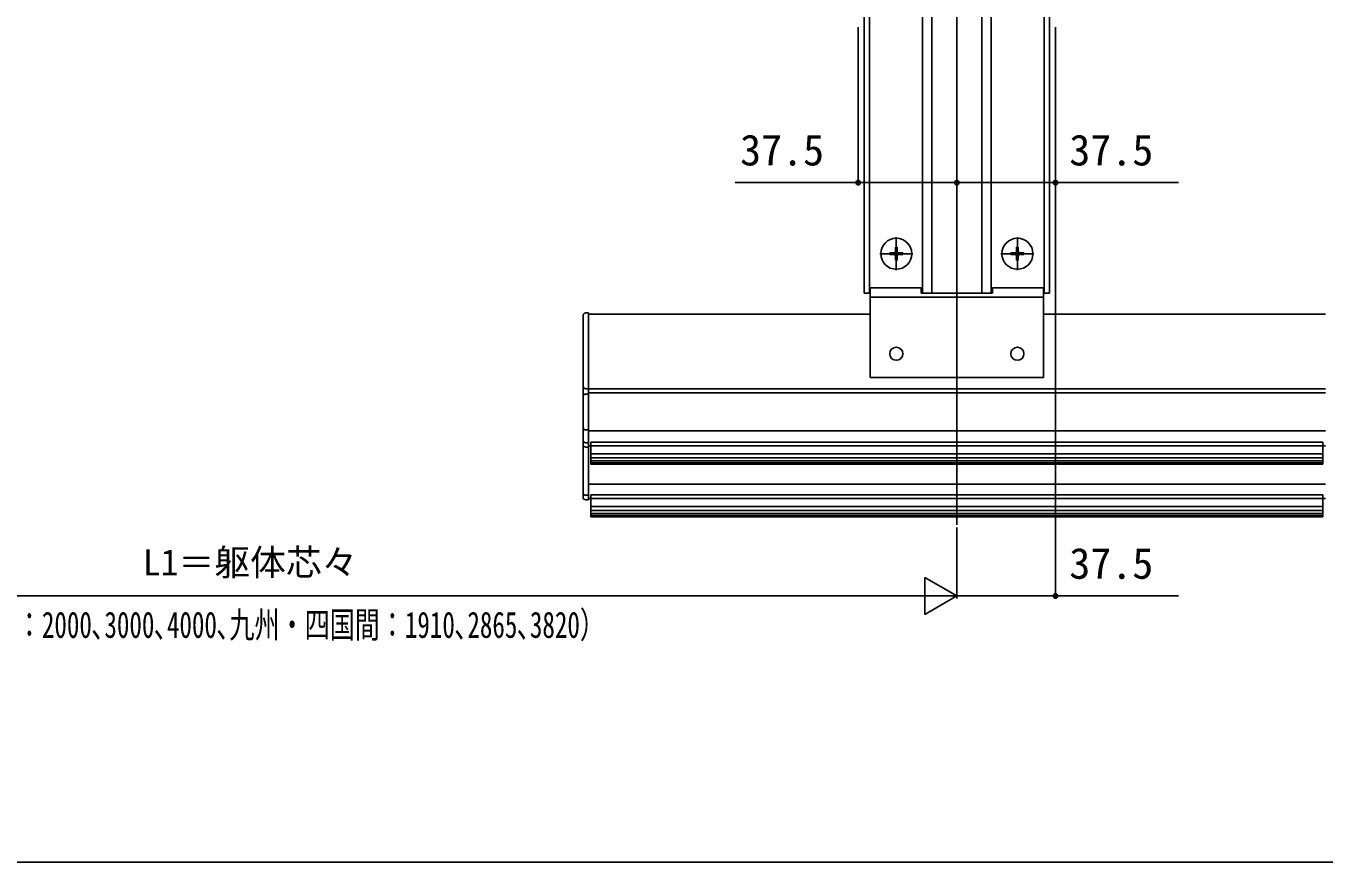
# Model space of a CAD drawing. Units: millimetres, scale not verified. Extents: x -700 to 700, y -1044 to 1038.
# Drawn here: x -43 to 450.1, y -1043.7 to -726.1 of the extents above; entities that cross this region are included whole.
import ezdxf
from ezdxf.enums import TextEntityAlignment as Align

# ---------------------------------------------------------------- set-up
doc = ezdxf.new("R2010")
doc.units = ezdxf.units.MM
doc.header["$LTSCALE"] = 6
for name, color, linetype in [('0-3_YKK_12', 2, 'Continuous'), ('0-4_YKK_13', 4, 'Continuous'), ('0-5_YKK_D', 6, 'Continuous'), ('0-6_YKK_ZWAK', 7, 'Continuous')]:
    doc.layers.add(name, color=color, linetype=linetype)
doc.styles.add('ＭＳ ゴシック', font='')
doc.styles.get('ＭＳ ゴシック').set_extended_font_data('MS Gothic')

msp = doc.modelspace()

# ---------------------------------------------------------------- linework, layer by layer
at = {"layer": '0-3_YKK_12'}
for p, q in [((310.617, 21.37), (310.617, -915.63)), ((277.717, -827.63), (275.417, -827.63)), ((345.817, -827.63), (343.517, -827.63)), ((170.617, -905.63), (170.617, -835.63)), ((170.617, -835.63), (277.717, -835.63)), ((343.517, -835.63), (450.617, -835.63)), ((170.617, -863.906), (450.617, -863.906)), ((170.617, -865.521), (450.617, -865.521)), ((170.617, -879.861), (450.617, -879.861)), ((170.617, -885.63), (450.617, -885.63)), ((170.617, -900.23), (450.617, -900.23)), ((170.617, -905.63), (450.617, -905.63))]:
    msp.add_line(p, q, dxfattribs=at)
for points in [[(275.417, -575.63), (275.417, -725.63), (275.417, -827.63)], [(277.417, -575.63), (277.417, -725.63), (277.417, -827.63)], [(297.617, -575.63), (297.617, -725.63), (297.617, -827.63)], [(301.117, -575.63), (301.117, -725.63), (301.117, -827.63)], [(320.117, -575.63), (320.117, -725.63), (320.117, -827.63)], [(323.617, -575.63), (323.617, -725.63), (323.617, -827.63)], [(343.817, -575.63), (343.817, -725.63), (343.817, -827.63)], [(345.817, -575.63), (345.817, -725.63), (345.817, -827.63)]]:
    msp.add_lwpolyline(points, dxfattribs=at)
at = {"layer": '0-4_YKK_13'}
for p, q in [((287.617, -818.93), (287.617, -806.33)), ((287.617, -817.63), (287.617, -807.63)), ((333.617, -818.93), (333.617, -806.33)), ((333.617, -817.63), (333.617, -807.63)), ((293.917, -812.63), (281.317, -812.63)), ((292.617, -812.63), (282.617, -812.63)), ((285.117, -812.28), (285.117, -812.98)), ((286.767, -812.28), (285.117, -812.28)), ((286.767, -812.98), (285.117, -812.98)), ((287.967, -810.13), (287.267, -810.13)), ((287.267, -810.13), (287.267, -811.78)), ((287.267, -813.48), (287.267, -815.13)), ((287.967, -810.13), (287.967, -811.78)), ((287.967, -813.48), (287.967, -815.13)), ((290.117, -812.28), (288.467, -812.28)), ((290.117, -812.98), (288.467, -812.98)), ((290.117, -812.28), (290.117, -812.98)), ((339.917, -812.63), (327.317, -812.63)), ((338.617, -812.63), (328.617, -812.63)), ((331.117, -812.28), (331.117, -812.98)), ((332.767, -812.28), (331.117, -812.28)), ((332.767, -812.98), (331.117, -812.98)), ((333.967, -810.13), (333.267, -810.13)), ((333.267, -810.13), (333.267, -811.78)), ((333.267, -813.48), (333.267, -815.13)), ((333.967, -810.13), (333.967, -811.78)), ((333.967, -813.48), (333.967, -815.13)), ((336.117, -812.28), (334.467, -812.28)), ((336.117, -812.98), (334.467, -812.98)), ((336.117, -812.28), (336.117, -812.98)), ((287.967, -815.13), (287.267, -815.13)), ((333.967, -815.13), (333.267, -815.13)), ((277.717, -825.63), (277.717, -859.63)), ((297.117, -825.63), (277.717, -825.63)), ((297.117, -825.63), (297.117, -827.63)), ((324.117, -827.63), (297.117, -827.63)), ((324.117, -825.63), (324.117, -827.63)), ((343.517, -825.63), (324.117, -825.63)), ((343.517, -825.63), (343.517, -859.63)), ((343.517, -829.13), (277.717, -829.13)), ((168.617, -836.13), (168.617, -905.13)), ((170.617, -835.13), (169.617, -835.13)), ((170.617, -906.13), (170.617, -835.13)), ((343.517, -859.63), (277.717, -859.63)), ((170.617, -863.906), (169.617, -863.906)), ((170.617, -865.928), (169.617, -865.928)), ((170.617, -879.567), (169.617, -879.567)), ((170.617, -884.429), (169.617, -884.429)), ((170.617, -886.13), (169.617, -886.13)), ((171.617, -892.598), (171.617, -884.253)), ((171.617, -884.253), (449.617, -884.253)), ((449.617, -892.598), (449.617, -884.253)), ((171.617, -888.649), (449.617, -888.649)), ((171.617, -890.131), (449.617, -890.131)), ((171.617, -891.253), (449.617, -891.253)), ((171.617, -892.053), (449.617, -892.053)), ((171.617, -892.598), (449.617, -892.598)), ((170.617, -904.411), (169.617, -904.411)), ((170.617, -906.13), (169.617, -906.13)), ((171.617, -912.63), (171.617, -904.284)), ((171.617, -904.284), (449.617, -904.284)), ((449.617, -912.63), (449.617, -904.284)), ((171.617, -908.681), (449.617, -908.681)), ((171.617, -910.163), (449.617, -910.163)), ((171.617, -911.285), (449.617, -911.285)), ((171.617, -912.085), (449.617, -912.085)), ((171.617, -912.63), (449.617, -912.63))]:
    msp.add_line(p, q, dxfattribs=at)
for centre, radius in [((287.617, -812.63), 5.9), ((333.617, -812.63), 5.9), ((287.617, -850.63), 2.5), ((333.617, -850.63), 2.5)]:
    msp.add_circle(centre, radius, dxfattribs=at)
for centre, radius, start, end in [((286.767, -811.78), 0.5, 270, 0), ((286.767, -813.48), 0.5, 0, 90), ((288.467, -811.78), 0.5, 180, 270), ((288.467, -813.48), 0.5, 90, 180), ((332.767, -811.78), 0.5, 270, 0), ((332.767, -813.48), 0.5, 0, 90), ((334.467, -811.78), 0.5, 180, 270), ((334.467, -813.48), 0.5, 90, 180), ((169.617, -836.13), 1, 90, 180), ((169.617, -862.906), 1, 180, 270), ((169.617, -866.928), 1, 90, 180), ((169.617, -878.567), 1, 180, 270), ((169.617, -883.429), 1, 180, 270), ((169.617, -885.13), 1, 180, 270), ((169.617, -903.411), 1, 180, 270), ((169.617, -905.13), 1, 180, 270)]:
    msp.add_arc(centre, radius, start, end, dxfattribs=at)
at = {"layer": '0-5_YKK_D'}
for p, q in [((273.117, -726.63), (273.117, -786.63)), ((348.117, -726.63), (348.117, -786.63)), ((348.117, -726.63), (348.117, -943.63)), ((310.617, -916.63), (310.617, -943.63)), ((310.617, -916.63), (310.617, -943.63)), ((310.617, -942.63), (298.492, -935.63)), ((298.492, -935.63), (298.492, -949.63)), ((-175.383, -942.63), (296.617, -942.63)), ((310.617, -942.63), (286.368, -942.63)), ((310.617, -942.63), (298.492, -949.63))]:
    msp.add_line(p, q, dxfattribs=at)
for points in [[(310.617, -785.63), (273.117, -785.63), (226.444, -785.63)], [(310.617, -785.63), (348.117, -785.63), (394.789, -785.63)], [(310.617, -942.63), (348.117, -942.63), (394.789, -942.63)]]:
    msp.add_lwpolyline(points, dxfattribs=at)
for centre in [(273.117, -785.63), (310.617, -785.63), (348.117, -785.63), (348.117, -942.63)]:
    msp.add_circle(centre, 0.85, dxfattribs=at)
at = {"layer": '0-6_YKK_ZWAK'}
msp.add_lwpolyline([(-700, -1043.7), (700, -1043.7), (700, 996.3)], dxfattribs=at)

# ---------------------------------------------------------------- texts
at = {"layer": '0-5_YKK_D', "style": 'ＭＳ ゴシック'}
for s, height, p in [('37.5', 11.73, (228.262, -782.63)), ('37.5', 11.73, (353.335, -782.63)), ('L1＝躯体芯々', 9.971, (1.349, -937.853)), ('37.5', 11.73, (353.335, -939.63))]:
    msp.add_text(s, height=height, dxfattribs=at).set_placement(p, align=Align.BOTTOM_LEFT)
at = {"layer": '0-5_YKK_D', "style": 'ＭＳ ゴシック', "width": 0.7}
msp.add_text('（関東間：1820､2730､3640､MM：2000､3000､4000､九州・四国間：1910､2865､3820）', height=9.971, dxfattribs=at).set_placement((-174.868, -961.548), align=Align.BOTTOM_LEFT)

doc.saveas('drawing.dxf')
